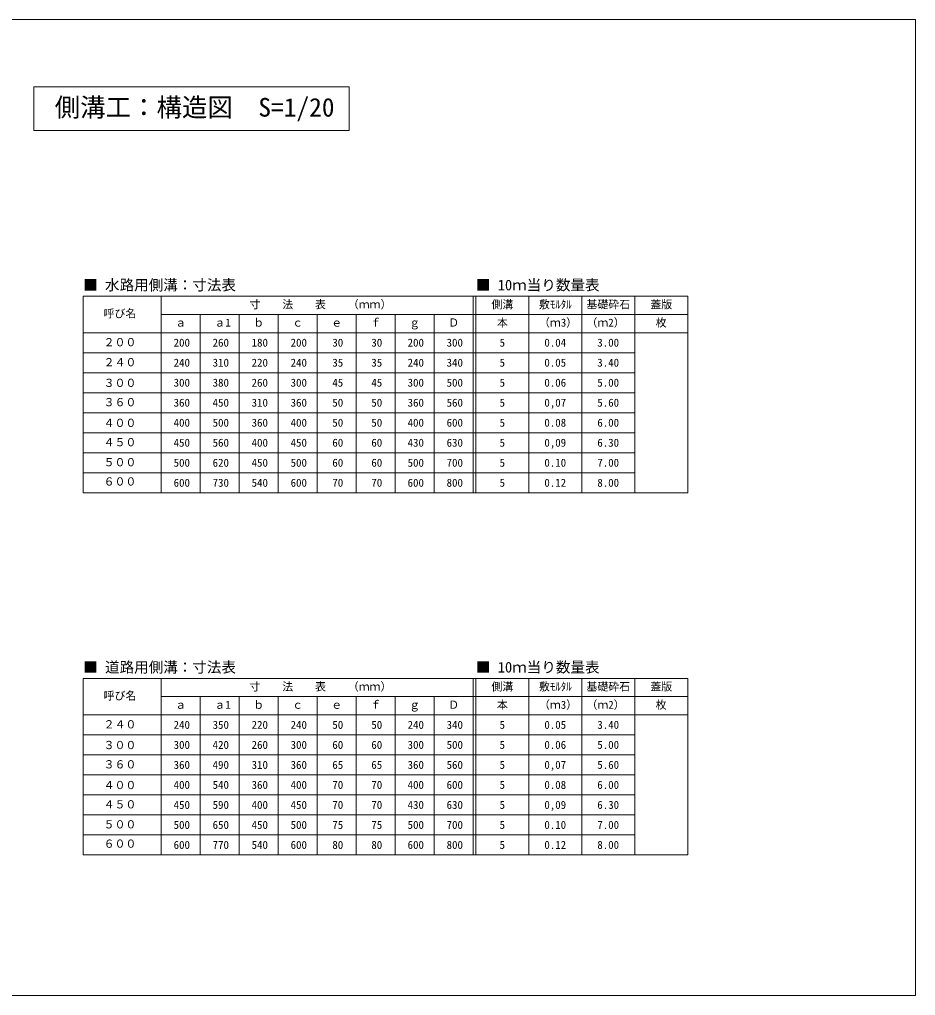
# Model space of a CAD drawing. Units: millimetres, scale not verified. Extents: x 5207 to 17060, y 2604 to 17332.
# Drawn here: x 9905 to 14831, y 11967 to 17332 of the extents above; entities that cross this region are included whole.
import ezdxf
from ezdxf.enums import TextEntityAlignment as Align

# ---------------------------------------------------------------- set-up
doc = ezdxf.new("R2010")
doc.units = ezdxf.units.MM
doc.header["$LTSCALE"] = 20
doc.layers.add('0_2', color=4, linetype='Continuous', lineweight=18)
doc.styles.add('ＭＳ ゴシック-5.0-0.0', font='')
doc.styles.get('ＭＳ ゴシック-5.0-0.0').set_extended_font_data('ＭＳ ゴシック-5.0-0.0')

msp = doc.modelspace()

# ---------------------------------------------------------------- linework, layer by layer
at = {"layer": '0_2'}
for p, q in [((6969.33, 17331.69), (14830.68, 17331.69)), ((14830.68, 17331.69), (14830.68, 11967.41)), ((9983.92, 16962.19), (11716.69, 16962.19)), ((9983.92, 16721.21), (9983.92, 16962.19)), ((11716.69, 16962.19), (11716.69, 16721.21)), ((11716.69, 16721.21), (9983.92, 16721.21)), ((10255.36, 15810.44), (13578.79, 15810.44)), ((10255.36, 15810.44), (10255.36, 14730.44)), ((10684.11, 15810.44), (10684.11, 14730.44)), ((12399.11, 15810.44), (12399.11, 14730.44)), ((12414.11, 15810.44), (12414.11, 14730.44)), ((12705.28, 15810.44), (12705.28, 14730.44)), ((12996.45, 15810.44), (12996.45, 14730.44)), ((13287.62, 15810.44), (13287.62, 14730.44)), ((13578.79, 15810.44), (13578.79, 14730.44)), ((10684.11, 15710.44), (13578.79, 15710.44)), ((10898.48, 15710.44), (10898.48, 14730.44)), ((11112.86, 15710.44), (11112.86, 14730.44)), ((11327.23, 15710.44), (11327.23, 14730.44)), ((11541.61, 15710.44), (11541.61, 14730.44)), ((11755.98, 15710.44), (11755.98, 14730.44)), ((11970.36, 15710.44), (11970.36, 14730.44)), ((12184.73, 15710.44), (12184.73, 14730.44)), ((10255.36, 15610.44), (13578.79, 15610.44)), ((10255.36, 15500.44), (13287.62, 15500.44)), ((10255.36, 15390.44), (13287.62, 15390.44)), ((10255.36, 15280.44), (13287.62, 15280.44)), ((10255.36, 15170.44), (13287.62, 15170.44)), ((10255.36, 15060.44), (13287.62, 15060.44)), ((10255.36, 14950.44), (13287.62, 14950.44)), ((10255.36, 14840.44), (13287.62, 14840.44)), ((10255.36, 14730.44), (13578.79, 14730.44)), ((10255.36, 13709.83), (10255.36, 12739.83)), ((10255.36, 13709.83), (13578.79, 13709.83)), ((10684.11, 13709.83), (10684.11, 12739.83)), ((12399.11, 13709.83), (12399.11, 12739.83)), ((12414.11, 13709.83), (12414.11, 12739.83)), ((12705.28, 13709.83), (12705.28, 12739.83)), ((12996.45, 13709.83), (12996.45, 12739.83)), ((13287.62, 13709.83), (13287.62, 12739.83)), ((13578.79, 13709.83), (13578.79, 12739.83)), ((10684.11, 13609.83), (13578.79, 13609.83)), ((10898.48, 13609.83), (10898.48, 12739.83)), ((11112.86, 13609.83), (11112.86, 12739.83)), ((11327.23, 13609.83), (11327.23, 12739.83)), ((11541.61, 13609.83), (11541.61, 12739.83)), ((11755.98, 13609.83), (11755.98, 12739.83)), ((11970.36, 13609.83), (11970.36, 12739.83)), ((12184.73, 13609.83), (12184.73, 12739.83)), ((10255.36, 13509.83), (13578.79, 13509.83)), ((10255.36, 13399.83), (13287.62, 13399.83)), ((10255.36, 13289.83), (13287.62, 13289.83)), ((10255.36, 13179.83), (13287.62, 13179.83)), ((10255.36, 13069.83), (13287.62, 13069.83)), ((10255.36, 12959.83), (13287.62, 12959.83)), ((10255.36, 12849.83), (13287.62, 12849.83)), ((10255.36, 12739.83), (13578.79, 12739.83)), ((6969.33, 11967.41), (14830.68, 11967.41))]:
    msp.add_line(p, q, dxfattribs=at)

# ---------------------------------------------------------------- texts
at = {"layer": '0_2', "color": 7, "style": 'ＭＳ ゴシック-5.0-0.0'}
for s, height, p in [('側溝工：構造図\u3000S=1/20', 102.6, (10098.67, 16767.11)), ('■ 水路用側溝：寸法表', 58.65, (10255.37, 15825.43)), ('■ 10ｍ当り数量表', 58.65, (12414.12, 15825.43)), ('寸\u3000\u3000法\u3000\u3000表\u3000\u3000（ｍｍ）', 43.99, (11169.84, 15730.44)), ('側溝', 43.99, (12499.69, 15730.44)), ('敷ﾓﾙﾀﾙ', 43.99, (12760.86, 15730.44)), ('基礎砕石', 43.99, (13022.04, 15730.44)), ('蓋版', 43.99, (13373.21, 15730.44)), ('呼び名', 43.99, (10367.66, 15680.45)), ('ａ', 43.99, (10761.3, 15630.44)), ('ａ1', 43.99, (10976.65, 15630.44)), ('ｂ', 43.99, (11190.05, 15630.44)), ('ｃ', 43.99, (11404.43, 15630.44)), ('ｅ', 43.99, (11618.8, 15630.44)), ('ｆ', 43.99, (11833.18, 15630.44)), ('ｇ', 43.99, (12047.55, 15630.44)), ('Ｄ', 43.99, (12261.93, 15630.44)), ('本', 43.99, (12529.69, 15630.44)), ('（ｍ3）', 43.99, (12760.86, 15630.44)), ('（ｍ2）', 43.99, (13022.04, 15630.44)), ('枚', 43.99, (13402.18, 15630.44)), ('２００', 43.99, (10367.66, 15522.71)), ('200', 43.99, (10752.47, 15520.45)), ('260', 43.99, (10966.85, 15520.45)), ('180', 43.99, (11181.22, 15520.45)), ('200', 43.99, (11395.6, 15520.45)), ('30', 43.99, (11624.97, 15520.45)), ('30', 43.99, (11839.35, 15520.45)), ('200', 43.99, (12038.72, 15520.45)), ('300', 43.99, (12253.1, 15520.45)), ('5', 43.99, (12544.27, 15520.45)), ('0.04', 43.99, (12790.44, 15520.45)), ('3.00', 43.99, (13081.62, 15520.45)), ('２４０', 43.99, (10367.66, 15412.71)), ('240', 43.99, (10752.47, 15410.45)), ('310', 43.99, (10966.85, 15410.45)), ('220', 43.99, (11181.22, 15410.45)), ('240', 43.99, (11395.6, 15410.45)), ('35', 43.99, (11624.97, 15410.45)), ('35', 43.99, (11839.35, 15410.45)), ('240', 43.99, (12038.72, 15410.45)), ('340', 43.99, (12253.1, 15410.45)), ('5', 43.99, (12544.27, 15410.45)), ('0.05', 43.99, (12790.44, 15410.45)), ('3.40', 43.99, (13081.62, 15410.45)), ('３００', 43.99, (10367.66, 15298.98)), ('300', 43.99, (10752.47, 15300.45)), ('380', 43.99, (10966.85, 15300.45)), ('260', 43.99, (11181.22, 15300.45)), ('300', 43.99, (11395.6, 15300.45)), ('45', 43.99, (11624.97, 15300.45)), ('45', 43.99, (11839.35, 15300.45)), ('300', 43.99, (12038.72, 15300.45)), ('500', 43.99, (12253.1, 15300.45)), ('5', 43.99, (12544.27, 15300.45)), ('0.06', 43.99, (12790.44, 15300.45)), ('5.00', 43.99, (13081.62, 15300.45)), ('３６０', 43.99, (10367.66, 15192.84)), ('360', 43.99, (10752.47, 15190.45)), ('450', 43.99, (10966.85, 15190.45)), ('310', 43.99, (11181.22, 15190.45)), ('360', 43.99, (11395.6, 15190.45)), ('50', 43.99, (11624.97, 15190.45)), ('50', 43.99, (11839.35, 15190.45)), ('360', 43.99, (12038.72, 15190.45)), ('560', 43.99, (12253.1, 15190.45)), ('5', 43.99, (12544.27, 15190.45)), ('0,07', 43.99, (12790.44, 15190.45)), ('5.60', 43.99, (13081.62, 15190.45)), ('４００', 43.99, (10367.66, 15079.12)), ('400', 43.99, (10752.47, 15080.45)), ('500', 43.99, (10966.85, 15080.45)), ('360', 43.99, (11181.22, 15080.45)), ('400', 43.99, (11395.6, 15080.45)), ('50', 43.99, (11624.97, 15080.45)), ('50', 43.99, (11839.35, 15080.45)), ('400', 43.99, (12038.72, 15080.45)), ('600', 43.99, (12253.1, 15080.45)), ('5', 43.99, (12544.27, 15080.45)), ('0.08', 43.99, (12790.44, 15080.45)), ('6.00', 43.99, (13081.62, 15080.45)), ('４５０', 43.99, (10367.66, 14972.98)), ('450', 43.99, (10752.47, 14970.45)), ('560', 43.99, (10966.85, 14970.45)), ('400', 43.99, (11181.22, 14970.45)), ('450', 43.99, (11395.6, 14970.45)), ('60', 43.99, (11624.97, 14970.45)), ('60', 43.99, (11839.35, 14970.45)), ('430', 43.99, (12038.72, 14970.45)), ('630', 43.99, (12253.1, 14970.45)), ('5', 43.99, (12544.27, 14970.45)), ('0,09', 43.99, (12790.44, 14970.45)), ('6.30', 43.99, (13081.62, 14970.45)), ('５００', 43.99, (10367.66, 14863.04)), ('500', 43.99, (10752.47, 14860.45)), ('620', 43.99, (10966.85, 14860.45)), ('450', 43.99, (11181.22, 14860.45)), ('500', 43.99, (11395.6, 14860.45)), ('60', 43.99, (11624.97, 14860.45)), ('60', 43.99, (11839.35, 14860.45)), ('500', 43.99, (12038.72, 14860.45)), ('700', 43.99, (12253.1, 14860.45)), ('5', 43.99, (12544.27, 14860.45)), ('0.10', 43.99, (12790.44, 14860.45)), ('7.00', 43.99, (13081.62, 14860.45)), ('６００', 43.99, (10367.66, 14756.9)), ('600', 43.99, (10752.47, 14750.45)), ('730', 43.99, (10966.85, 14750.45)), ('540', 43.99, (11181.22, 14750.45)), ('600', 43.99, (11395.6, 14750.45)), ('70', 43.99, (11624.97, 14750.45)), ('70', 43.99, (11839.35, 14750.45)), ('600', 43.99, (12038.72, 14750.45)), ('800', 43.99, (12253.1, 14750.45)), ('5', 43.99, (12544.27, 14750.45)), ('0.12', 43.99, (12790.44, 14750.45)), ('8.00', 43.99, (13081.62, 14750.45)), ('■ 道路用側溝：寸法表', 58.65, (10255.37, 13724.82)), ('■ 10ｍ当り数量表', 58.65, (12414.12, 13724.82)), ('寸\u3000\u3000法\u3000\u3000表\u3000\u3000（ｍｍ）', 43.99, (11169.84, 13629.84)), ('側溝', 43.99, (12499.69, 13629.84)), ('敷ﾓﾙﾀﾙ', 43.99, (12760.86, 13629.84)), ('基礎砕石', 43.99, (13022.04, 13629.84)), ('蓋版', 43.99, (13373.21, 13629.84)), ('呼び名', 43.99, (10367.66, 13579.84)), ('ａ', 43.99, (10761.3, 13529.84)), ('ａ1', 43.99, (10976.65, 13529.84)), ('ｂ', 43.99, (11190.05, 13529.84)), ('ｃ', 43.99, (11404.43, 13529.84)), ('ｅ', 43.99, (11618.8, 13529.84)), ('ｆ', 43.99, (11833.18, 13529.84)), ('ｇ', 43.99, (12047.55, 13529.84)), ('Ｄ', 43.99, (12261.93, 13529.84)), ('本', 43.99, (12529.69, 13529.84)), ('（ｍ3）', 43.99, (12760.86, 13529.84)), ('（ｍ2）', 43.99, (13022.04, 13529.84)), ('枚', 43.99, (13402.18, 13529.84)), ('２４０', 43.99, (10367.66, 13422.1)), ('240', 43.99, (10752.47, 13419.84)), ('350', 43.99, (10966.85, 13419.84)), ('220', 43.99, (11181.22, 13419.84)), ('240', 43.99, (11395.6, 13419.84)), ('50', 43.99, (11624.97, 13419.84)), ('50', 43.99, (11839.35, 13419.84)), ('240', 43.99, (12038.72, 13419.84)), ('340', 43.99, (12253.1, 13419.84)), ('5', 43.99, (12544.27, 13419.84)), ('0.05', 43.99, (12790.44, 13419.84)), ('3.40', 43.99, (13081.62, 13419.84)), ('３００', 43.99, (10367.66, 13308.38)), ('300', 43.99, (10752.47, 13309.84)), ('420', 43.99, (10966.85, 13309.84)), ('260', 43.99, (11181.22, 13309.84)), ('300', 43.99, (11395.6, 13309.84)), ('60', 43.99, (11624.97, 13309.84)), ('60', 43.99, (11839.35, 13309.84)), ('300', 43.99, (12038.72, 13309.84)), ('500', 43.99, (12253.1, 13309.84)), ('5', 43.99, (12544.27, 13309.84)), ('0.06', 43.99, (12790.44, 13309.84)), ('5.00', 43.99, (13081.62, 13309.84)), ('３６０', 43.99, (10367.66, 13202.23)), ('360', 43.99, (10752.47, 13199.84)), ('490', 43.99, (10966.85, 13199.84)), ('310', 43.99, (11181.22, 13199.84)), ('360', 43.99, (11395.6, 13199.84)), ('65', 43.99, (11624.97, 13199.84)), ('65', 43.99, (11839.35, 13199.84)), ('360', 43.99, (12038.72, 13199.84)), ('560', 43.99, (12253.1, 13199.84)), ('5', 43.99, (12544.27, 13199.84)), ('0,07', 43.99, (12790.44, 13199.84)), ('5.60', 43.99, (13081.62, 13199.84)), ('４００', 43.99, (10367.66, 13088.51)), ('400', 43.99, (10752.47, 13089.84)), ('540', 43.99, (10966.85, 13089.84)), ('360', 43.99, (11181.22, 13089.84)), ('400', 43.99, (11395.6, 13089.84)), ('70', 43.99, (11624.97, 13089.84)), ('70', 43.99, (11839.35, 13089.84)), ('400', 43.99, (12038.72, 13089.84)), ('600', 43.99, (12253.1, 13089.84)), ('5', 43.99, (12544.27, 13089.84)), ('0.08', 43.99, (12790.44, 13089.84)), ('6.00', 43.99, (13081.62, 13089.84)), ('４５０', 43.99, (10367.66, 12982.37)), ('450', 43.99, (10752.47, 12979.84)), ('590', 43.99, (10966.85, 12979.84)), ('400', 43.99, (11181.22, 12979.84)), ('450', 43.99, (11395.6, 12979.84)), ('70', 43.99, (11624.97, 12979.84)), ('70', 43.99, (11839.35, 12979.84)), ('430', 43.99, (12038.72, 12979.84)), ('630', 43.99, (12253.1, 12979.84)), ('5', 43.99, (12544.27, 12979.84)), ('0,09', 43.99, (12790.44, 12979.84)), ('6.30', 43.99, (13081.62, 12979.84)), ('５００', 43.99, (10367.66, 12872.43)), ('500', 43.99, (10752.47, 12869.84)), ('650', 43.99, (10966.85, 12869.84)), ('450', 43.99, (11181.22, 12869.84)), ('500', 43.99, (11395.6, 12869.84)), ('75', 43.99, (11624.97, 12869.84)), ('75', 43.99, (11839.35, 12869.84)), ('500', 43.99, (12038.72, 12869.84)), ('700', 43.99, (12253.1, 12869.84)), ('5', 43.99, (12544.27, 12869.84)), ('0.10', 43.99, (12790.44, 12869.84)), ('7.00', 43.99, (13081.62, 12869.84)), ('６００', 43.99, (10367.66, 12766.29)), ('600', 43.99, (10752.47, 12759.84)), ('770', 43.99, (10966.85, 12759.84)), ('540', 43.99, (11181.22, 12759.84)), ('600', 43.99, (11395.6, 12759.84)), ('80', 43.99, (11624.97, 12759.84)), ('80', 43.99, (11839.35, 12759.84)), ('600', 43.99, (12038.72, 12759.84)), ('800', 43.99, (12253.1, 12759.84)), ('5', 43.99, (12544.27, 12759.84)), ('0.12', 43.99, (12790.44, 12759.84)), ('8.00', 43.99, (13081.62, 12759.84))]:
    msp.add_text(s, height=height, dxfattribs=at).set_placement(p, align=Align.BOTTOM_LEFT)

doc.saveas('drawing.dxf')
